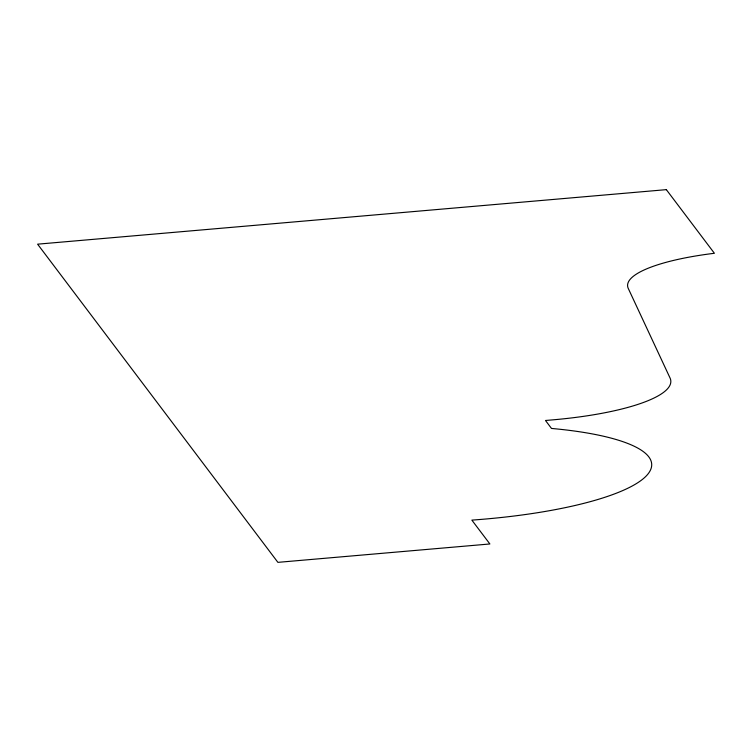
<?xml version="1.0" encoding="UTF-8"?>
<svg xmlns="http://www.w3.org/2000/svg" width="752" height="752" viewBox="0 0 752 752"><rect width="100%" height="100%" fill="white"/><g stroke="black" fill="none" stroke-linecap="round" stroke-linejoin="round"><path stroke-width="1.13" d="M666.338 189.645L37.6 244.174L277.902 562.355L489.881 543.969L471.852 520.111A200.916 47.244 -2.8 0 0 647.284 474.832A200.916 47.244 -2.8 0 0 551.498 428.443L545.491 420.49L553.087 419.832A141.931 33.37 -2.8 0 0 670.013 377.927L628.305 288.524A125.452 29.497 -2.8 0 1 714.4 253.283L666.338 189.645"/></g></svg>
